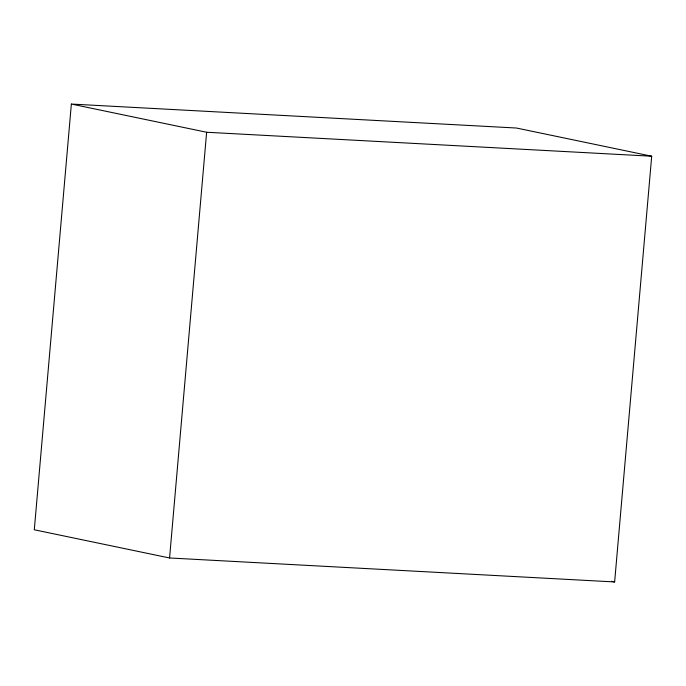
<?xml version="1.0" encoding="UTF-8"?>
<svg xmlns="http://www.w3.org/2000/svg" width="686" height="686" viewBox="0 0 686 686"><rect width="100%" height="100%" fill="white"/><g stroke="black" fill="none" stroke-linecap="round" stroke-linejoin="round"><path stroke-width="1.03" d="M71.361 104.058L34.3 529.781L169.571 557.975L614.639 581.942L651.7 156.219L516.429 128.025L71.361 104.058L206.632 132.252L651.7 156.219M169.571 557.975L206.632 132.252M611.492 581.282L614.639 581.942"/></g></svg>
